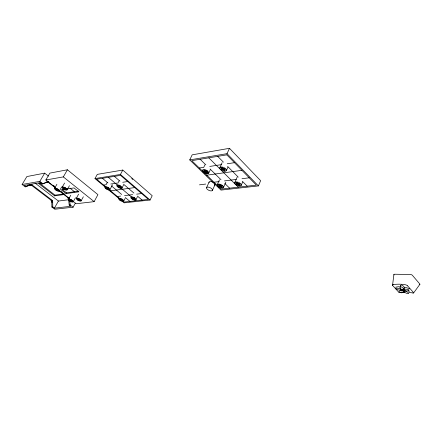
<?xml version="1.0" encoding="UTF-8"?>
<svg xmlns="http://www.w3.org/2000/svg" width="442" height="442" viewBox="0 0 442 442"><rect width="100%" height="100%" fill="white"/><g stroke="black" fill="none" stroke-linecap="round" stroke-linejoin="round"><path stroke-width="0.66" d="M392.568 285.167L393.888 274.576M395.656 287.178L398.469 286.714L400.347 286.952M404.087 288.261L403.784 289.388A6.989 2.785 16.3 0 0 403.872 289.245C403.745 286.803 398.408 285.538 400.386 288.83A6.663 2.652 16 0 0 400.612 288.985L400.761 289.079M404.137 288.223L403.839 289.377A6.696 2.641 15.9 0 1 403.994 289.289C407.253 288.598 412.535 290.643 405.988 291.051A6.995 2.79 16 0 1 405.596 290.974L405.458 290.941M258.421 185.911L260.625 180.673L229.481 148.308L192.182 154.844L189.734 159.905L220.978 190.093L258.421 185.911L227.039 153.661L189.734 159.905M237.569 182.424L237.034 183.651L235.741 183.806L236.597 184.657L237.89 184.507L238.967 185.585L239.503 184.364M241.183 185.391A3.503 1.68 23.4 0 0 236.973 181.96A3.503 1.68 23.4 0 0 235.774 184.607A3.503 1.68 23.4 0 0 241.183 185.391L242.664 181.993M236.597 184.657L237.404 182.822M237.89 184.507L238.426 183.281M238.967 185.585L240.028 185.463L238.951 184.38L239.481 183.154M234.796 182.529L237.199 177.071M223.492 187.436L225.873 182.098M219.994 184.541L219.453 185.739L218.237 185.883L219.088 186.706L220.309 186.568L220.845 185.369M220.309 186.568L221.387 187.612L222.392 187.496L221.315 186.447L221.851 185.253M219.088 186.706L219.895 184.922M226.398 170.579L227.95 167.142M222.724 167.562L222.16 168.8L220.873 168.988L221.768 169.877L223.055 169.695L223.619 168.457M217.271 184.645L219.453 179.828M223.055 169.695L224.182 170.822L225.243 170.673L224.116 169.54L224.674 168.303M224.182 170.822L224.746 169.584M227.039 153.661L229.481 148.308M212.42 190.364A3.238 1.475 24.6 0 0 208.569 187.17A3.238 1.475 24.6 0 0 207.464 189.474A3.238 1.475 24.6 0 0 212.42 190.364L214.95 184.806M221.768 169.877L222.613 168.026M219.867 167.651L222.149 162.656M206.519 187.717L209.121 182.049M208.679 173.203A3.481 1.657 25.2 0 0 204.69 169.656A3.481 1.657 25.2 0 0 203.287 172.165A3.481 1.657 25.2 0 0 208.679 173.203L210.232 169.861M205.187 170.137L204.618 171.341L203.403 171.518L204.298 172.386L205.513 172.209L206.077 171.004M205.513 172.209L206.641 173.303L207.641 173.159L206.513 172.065L207.077 170.855M206.641 173.303L207.199 172.098M204.298 172.386L205.138 170.579M203.955 166.883L204.911 164.849M122.556 201.508L124.147 202.834L150.059 200.033L152.214 195.707L122.782 170.054L97.29 174.369L94.986 178.585L105.058 186.96M400.69 285.405L400.413 285.963A3.425 1.42 15.4 0 0 400.33 286.3L400.369 286.466M400.695 285.394C401.656 284.007 403.701 286.493 404.413 287.322M135.882 199.806A2.879 1.138 27.1 0 0 132.583 196.955A2.879 1.138 27.1 0 0 131.55 198.635A2.879 1.138 27.1 0 0 135.882 199.806L137.313 196.999M134.727 197.607L134.119 198.79L135.003 198.69L134.197 197.999L133.313 198.104L132.28 197.226L131.55 197.309L132.589 198.187L131.705 198.287L132.512 198.972L133.114 197.789M132.512 198.972L133.396 198.872L133.998 197.69M123.705 201.16A2.818 1.083 27.4 0 0 120.423 198.381A2.818 1.083 27.4 0 0 119.495 200.011A2.818 1.083 27.4 0 0 123.705 201.16L125.125 198.414M120.434 200.342L121.279 200.243L122.29 201.088L122.986 201.011L121.97 200.165L122.821 200.071L122.014 199.403L121.169 199.497L120.141 198.64L119.445 198.723L120.473 199.58L119.633 199.673L120.434 200.342L121.031 199.187M121.279 200.243L121.876 199.088M121.981 188.016A2.939 1.171 27.8 0 0 118.555 185.06A2.939 1.171 27.8 0 0 117.6 186.855A2.939 1.171 27.8 0 0 121.981 188.016L123.462 185.181M119.246 185.17L118.616 186.364L117.743 186.485L118.578 187.193L119.202 186.005M118.578 187.193L119.456 187.071L120.08 185.878M118.296 182.402L119.152 180.784M94.986 178.585L120.445 174.457L122.782 170.054M109.903 189.662L112.506 184.778M106.605 188.85L107.445 188.734L108.494 189.607L109.18 189.513L108.13 188.64L108.97 188.524L108.141 187.833L107.301 187.949L106.235 187.06L105.55 187.159L106.61 188.043L105.776 188.165L106.605 188.85L107.229 187.69M107.445 188.734L108.063 187.568M106.312 184.176L107.163 182.59M72.919 201.198L76.173 203.74L94.152 201.646L97.925 194.646L67.411 169.778L49.858 173.109L45.835 179.993L55.587 187.623M81.074 200.9A2.718 0.961 28.3 0 0 77.88 198.231A2.718 0.961 28.3 0 0 77.085 199.701A2.718 0.961 28.3 0 0 81.074 200.9L83.345 196.773M77.98 200.033L80.4 200.74L79.411 199.928L80.195 199.872L79.416 199.226L78.632 199.287L77.632 198.464L76.985 198.513L77.985 199.336L77.201 199.392L77.98 200.033L78.588 198.928M78.764 199.977L79.372 198.867M73.195 201.861L75.449 197.795M76.306 198.292L78.593 194.165M59.272 190.878L67.864 197.646L68.571 199.43L69.201 205.038L70.836 206.303L54.394 208.154L52.786 206.939L52.692 202.232L52.012 200.165L32.067 184.905L29.189 185.11L31.189 185.054L51.117 200.281L51.791 202.342L51.885 207.038L54.775 209.226L73.107 207.204L75.339 203.16M70.924 200.95L71.902 201.745L72.532 201.701L71.554 200.9L72.317 200.845L71.538 200.215L69.156 199.513L70.151 200.32L69.388 200.375L70.162 201.005L70.924 200.95L71.532 199.861M70.162 201.005L70.77 199.917M68.488 199.292L70.764 195.226M67.085 189.867L69.433 185.706M64.62 189.331L61.261 189.833L66.079 193.613L66.504 192.856L78.648 191.137M63.963 189.005L64.736 188.927L65.759 189.767L66.399 189.706L65.377 188.867L66.156 188.789L65.35 188.126L64.571 188.204L63.538 187.353L62.897 187.414L63.93 188.264L63.156 188.342L63.963 189.005L64.593 187.889M64.736 188.927L65.372 187.811M54.394 208.154L58.421 201.044L68.974 199.701M59.355 191.005L61.692 186.905M62.211 187.193L64.576 183.032M56.88 188.336L56.25 189.43L55.499 189.507L56.3 190.154L57.051 190.082L57.681 188.988M41.161 182.999L38.553 183.447L54.631 195.861L55.035 195.16L63.654 193.95M54.548 188.375L56.902 184.281M45.835 179.993L63.333 176.905L67.411 169.778M56.3 190.154L56.924 189.06M44.681 173.142L26.868 176.557L22.1 184.496L39.824 181.386L44.681 173.142L48.454 176.12M404.336 287.565L406.303 287.604L409.612 288.775M413.646 292.908L419.872 284.333M413.541 292.532A1.652 0.481 24.6 0 1 413.601 292.936L413.574 292.974A1.486 0.409 22.2 0 1 412.961 292.974M400.64 290.366L400.48 290.383A6.553 2.564 16.1 0 0 400.237 290.416C397.717 292.433 402.717 293.919 403.607 291.753A6.879 2.707 16.4 0 0 403.552 291.576L403.54 291.543M30.067 184.96L26.067 186.69L24.349 185.386L40.288 182.634L42.034 183.988L47.277 181.993L48.139 182.165L55.035 187.557M42.034 183.988L48.399 181.844M22.1 184.496L25.194 186.833L28.619 185.358M29.835 184.927L30.885 184.756M46.382 182.104L47.88 181.839M30.172 184.894L31.222 184.745M46.106 182.215L48.228 181.833M30.515 184.905L31.564 184.778M47.454 182.005L48.918 181.944L47.968 182.11M30.852 184.96L31.736 184.811M47.797 182.065L48.747 181.9M31.023 185.005L31.901 184.855M31.189 185.054L32.067 184.905M25.194 186.833L26.067 186.69M199.325 168.004L203.856 167.314M209.746 166.424L221.492 164.639M227.265 163.761L234.464 162.673M66.637 189.027L74.024 187.922L78.891 191.817L66.079 193.613M393.419 284.571L393.756 284.521A34.366 27.769 -38.8 0 1 397.115 284.25L397.922 284.212A47.007 38.542 -40 0 1 402.005 284.322A36.553 29.636 -38.7 0 1 405.69 284.83A1.541 0.486 25.9 0 1 407.557 285.825M103.638 185.071L106.224 184.69M110.776 184.021L118.102 182.944M122.732 182.27L127.71 181.535M206.513 172.065L207.734 171.888L206.839 171.021L205.624 171.198L204.48 170.087L203.475 170.236L204.618 171.341M224.116 169.54L225.403 169.358L224.508 168.463L223.221 168.645L222.072 167.501L221.011 167.656L222.16 168.8M54.631 195.861L64.576 194.48M206.745 175.187L241.923 170.325M110.555 190.828L134.738 187.596M67.759 197.513L68.725 197.386M67.864 197.646L68.83 197.519M67.969 197.789L68.935 197.662M68.062 197.933C69.167 197.497 69.632 198.347 68.228 198.243M51.117 200.281L52.012 200.165M68.151 198.082L69.118 197.961M51.217 200.436L52.117 200.314M51.311 200.591L52.211 200.475M68.3 198.403L69.267 198.276M51.399 200.751L52.294 200.635M68.366 198.568L69.333 198.441M51.476 200.917L52.371 200.801M68.427 198.734L69.388 198.607M51.548 201.082L52.443 200.966M51.609 201.259L52.504 201.143M51.659 201.43L52.559 201.32M51.703 201.613L52.604 201.497M51.791 202.342L52.692 202.232M214.016 182.226L219.215 181.574M224.464 180.911L236.232 179.435M242.017 178.712L249.222 177.806M199.48 184.839L205.69 184.065M117.357 196.491L120.616 196.099M124.561 195.618L132.633 194.64M136.617 194.154L141.639 193.546M221.315 186.447L222.536 186.303L221.68 185.474L220.459 185.618L219.365 184.552L218.359 184.673L219.453 185.739M238.951 184.38L240.238 184.231L239.382 183.369L238.094 183.524L236.995 182.424L235.934 182.552L237.034 183.651M51.885 207.038L52.786 206.939M69.201 205.038L70.168 204.928L73.107 207.204M400.623 292.604L401.325 292.532A39.051 25.255 -22 0 1 404.806 292.372M409.077 291.985L409.292 291.781L408.193 290.488M405.596 290.974L405.662 291.002A6.304 2.47 16.1 0 1 405.983 291.101C412.027 294.681 406.712 294.041 403.728 291.764A6.779 2.674 15.9 0 1 403.601 291.609L403.552 291.576M35.167 183.143L58.421 201.044M39.509 183.148L55.035 195.16M39.824 181.386L42.979 183.833M53.333 185.331L54.394 186.159M61.294 191.563L62.355 192.397M63.416 193.231L65.007 194.474M59.377 190.596L69.129 198.226M62.228 189.496L66.504 192.856M69.941 188.121L74.764 191.961M63.333 176.905L94.152 201.646M56.25 189.43L55.222 188.596L55.841 188.535L56.869 189.375L57.626 189.298L58.427 189.95L57.675 190.027L58.687 190.85L58.068 190.905L57.051 190.082M108.24 189.607L119.373 198.867M105.616 186.717L96.599 179.209L120.555 175.369L148.418 199.392L124.047 202.06L123.02 201.204M109.566 190.005L118.904 197.778M102.384 178.281L107.936 182.944M111.439 185.883L121.649 194.458M125.29 197.513L129.937 201.414M134.119 198.79L135.142 199.651L134.418 199.734L133.396 198.872M108.301 177.33L117.39 185.032M120.881 187.983L131.302 196.806M134.926 199.878L135.959 200.756M118.616 186.364L117.544 185.452L118.268 185.353L119.34 186.259L120.218 186.137L121.053 186.85L120.174 186.972L121.235 187.867L120.511 187.966L119.456 187.071M114.356 176.364L119.959 181.143M123.484 184.159L133.887 193.049M137.44 196.082L142.12 200.082M120.445 174.457L150.059 200.033M131.716 178.562L132.738 179.452M200.149 159.275L205.845 164.86M210.072 169.004L221.006 179.734M224.84 183.496L229.591 188.159M208.795 157.838L238.277 187.176M217.685 156.363L223.398 162.137M227.636 166.413L238.232 177.115M242.437 181.364L247.194 186.17M392.711 285.543L398.656 292.09M407.596 285.83L413.497 292.521M69.748 201.182L70.168 204.928M214.945 184.093A3.221 1.497 24.6 0 1 214.541 185.187M209.083 182.739A3.221 1.497 24.6 0 1 210.657 181.546A3.221 1.497 24.6 0 1 214.199 183.093M214.376 183.259A3.221 1.497 24.6 0 1 214.53 183.43M214.663 183.601A3.221 1.497 24.6 0 1 214.873 183.933M400.645 289.024A6.575 2.591 16.4 0 0 400.308 288.858C393.607 286.957 394.408 289.212 400.165 290.355A6.901 2.751 16.3 0 0 400.518 290.366M392.728 285.543A1.514 0.807 8.3 0 1 393.374 284.521M400.59 292.56A1.569 0.685 4.5 0 1 398.701 292.079M409.32 292.527A36.697 23.675 -21.8 0 1 412.972 292.974M419.248 284.582A1.475 0.597 15.4 0 0 419.872 284.084L412.342 275.255A1.547 0.641 15.5 0 0 410.342 274.499L394.7 274.233A1.503 0.624 16.2 0 0 394.026 274.935M403.347 290.615L404.999 291.471L403.347 290.615M401.712 290.864C402.723 291.947 402.955 289.521 401.712 290.864M401.888 289.079C402.43 290.891 403.419 288.935 401.888 289.079M403.397 290.162L405.137 290.206L403.397 290.162M400.126 289.543L402.109 290.085L400.126 289.543M226.834 154.844L191.745 160.667L221.138 189.115L256.366 185.132L226.834 154.844M69.129 200.541A2.68 0.928 28.4 0 0 73.151 201.928A2.68 0.928 28.4 0 0 70.223 199.303A2.68 0.928 28.4 0 0 69.129 200.541M62.897 188.524A2.779 0.989 28.9 0 0 67.035 189.944A2.779 0.989 28.9 0 0 63.985 187.17A2.779 0.989 28.9 0 0 62.897 188.524M55.25 189.684A2.74 0.956 29 0 0 59.311 191.082A2.74 0.956 29 0 0 56.272 188.358A2.74 0.956 29 0 0 55.25 189.684M105.489 188.375A2.879 1.116 28 0 0 109.848 189.745A2.879 1.116 28 0 0 106.726 186.844A2.879 1.116 28 0 0 105.489 188.375M220.724 169.656A3.58 1.751 24.4 0 0 226.332 170.717A3.58 1.751 24.4 0 0 222.32 167.048A3.58 1.751 24.4 0 0 220.724 169.656M218.094 186.485A3.409 1.591 24.2 0 0 223.425 187.557A3.409 1.591 24.2 0 0 219.591 184.148A3.409 1.591 24.2 0 0 218.094 186.485"/></g></svg>
